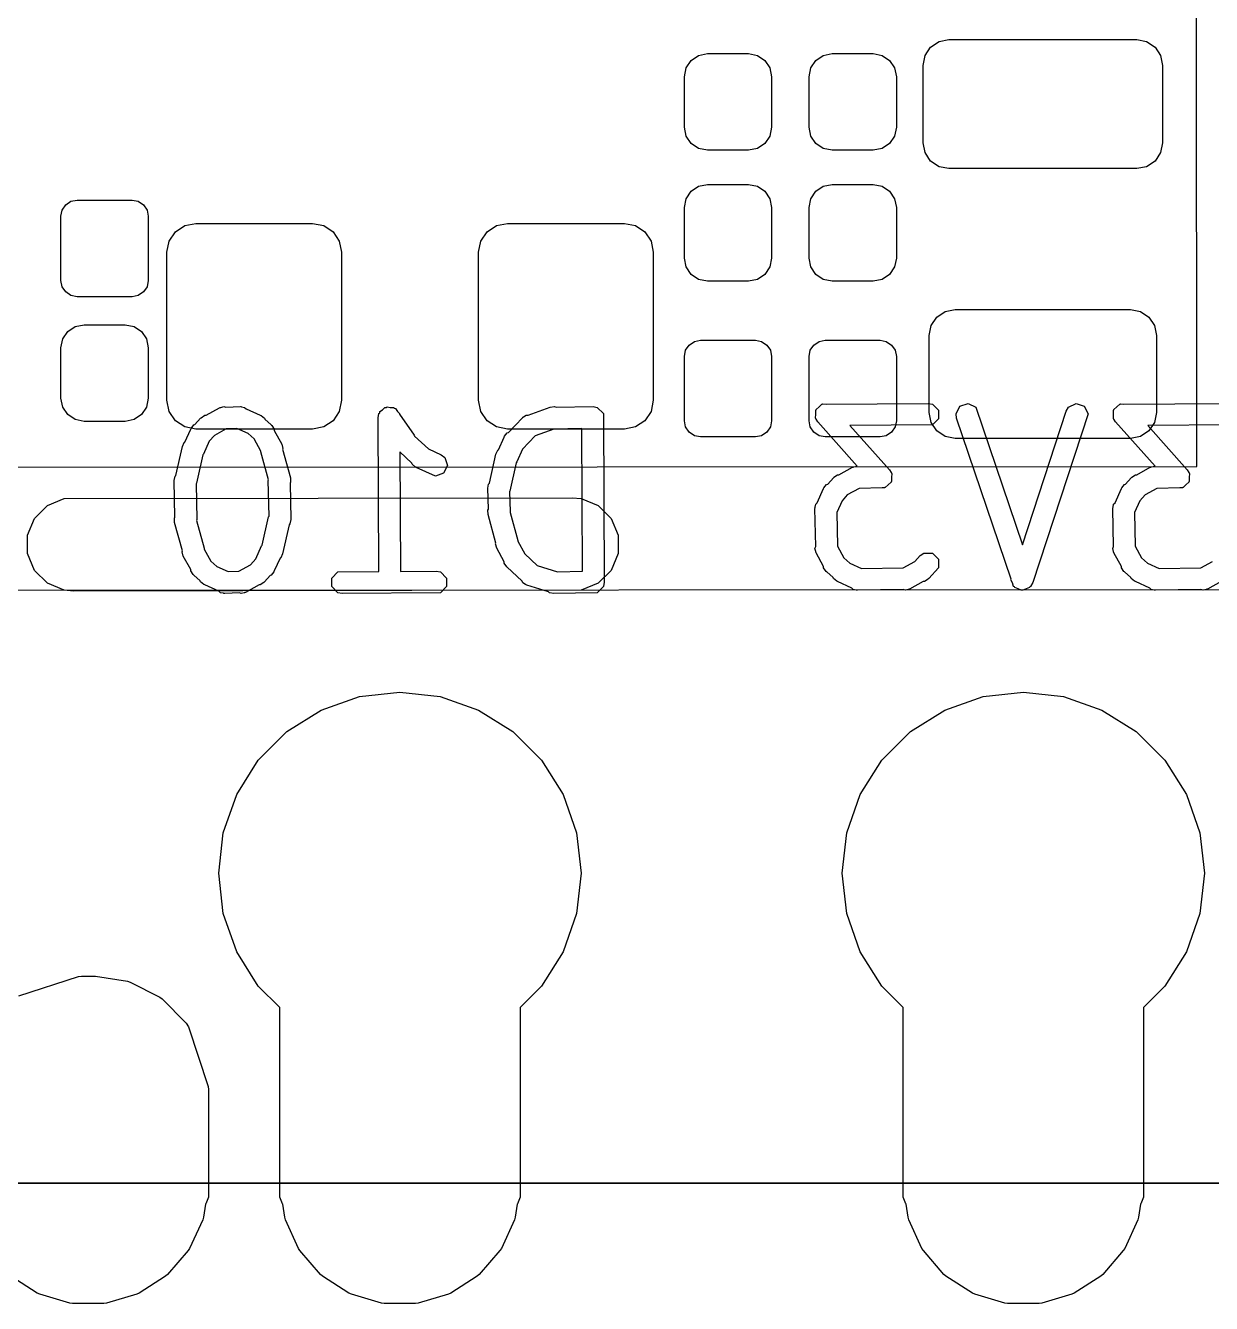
# Model space of a CAD drawing. Extents: x 138 to 258, y -115 to -93.
# Drawn here: x 146.97 to 151.8, y -114.38 to -109.18 of the extents above; entities that cross this region are included whole.
import ezdxf

# ---------------------------------------------------------------- set-up
doc = ezdxf.new("R2010")
doc.units = 0
doc.layers.add('BLACK', color=7, linetype='CONTINUOUS')

msp = doc.modelspace()

# ---------------------------------------------------------------- linework, layer by layer
at = {"layer": 'BLACK', "linetype": 'CONTINUOUS'}
for p, q in [((151.744362, -110.972714), (151.739697, -99.029858)), ((150.637238, -109.297589), (150.66013, -109.26333)), ((150.66013, -109.26333), (150.694389, -109.240438)), ((150.694389, -109.240438), (150.7348, -109.2324)), ((150.7348, -109.2324), (151.4998, -109.2324)), ((151.4998, -109.2324), (151.540211, -109.240438)), ((151.540211, -109.240438), (151.57447, -109.26333)), ((151.57447, -109.26333), (151.597362, -109.297589)), ((149.663954, -109.347865), (149.684326, -109.317376)), ((149.684326, -109.317376), (149.714815, -109.297004)), ((149.714815, -109.297004), (149.75078, -109.28985)), ((149.75078, -109.28985), (149.91842, -109.28985)), ((149.91842, -109.28985), (149.954385, -109.297004)), ((149.954385, -109.297004), (149.984874, -109.317376)), ((149.984874, -109.317376), (150.005246, -109.347865)), ((150.171954, -109.347865), (150.192326, -109.317376)), ((150.192326, -109.317376), (150.222815, -109.297004)), ((150.222815, -109.297004), (150.25878, -109.28985)), ((150.25878, -109.28985), (150.42642, -109.28985)), ((150.42642, -109.28985), (150.462385, -109.297004)), ((150.462385, -109.297004), (150.492874, -109.317376)), ((150.492874, -109.317376), (150.513246, -109.347865)), ((150.6292, -109.338), (150.637238, -109.297589)), ((151.597362, -109.297589), (151.6054, -109.338)), ((149.6568, -109.38383), (149.663954, -109.347865)), ((150.005246, -109.347865), (150.0124, -109.38383)), ((150.1648, -109.38383), (150.171954, -109.347865)), ((150.513246, -109.347865), (150.5204, -109.38383)), ((150.6292, -109.653), (150.6292, -109.338)), ((151.6054, -109.338), (151.6054, -109.653)), ((149.6568, -109.58957), (149.6568, -109.38383)), ((150.0124, -109.38383), (150.0124, -109.58957)), ((150.1648, -109.58957), (150.1648, -109.38383)), ((150.5204, -109.38383), (150.5204, -109.58957)), ((149.663954, -109.625535), (149.6568, -109.58957)), ((149.684326, -109.656024), (149.663954, -109.625535)), ((150.005246, -109.625535), (149.984874, -109.656024)), ((150.0124, -109.58957), (150.005246, -109.625535)), ((150.171954, -109.625535), (150.1648, -109.58957)), ((150.192326, -109.656024), (150.171954, -109.625535)), ((150.513246, -109.625535), (150.492874, -109.656024)), ((150.5204, -109.58957), (150.513246, -109.625535)), ((149.714815, -109.676396), (149.684326, -109.656024)), ((149.75078, -109.68355), (149.714815, -109.676396)), ((149.954385, -109.676396), (149.91842, -109.68355)), ((149.984874, -109.656024), (149.954385, -109.676396)), ((150.222815, -109.676396), (150.192326, -109.656024)), ((150.25878, -109.68355), (150.222815, -109.676396)), ((150.462385, -109.676396), (150.42642, -109.68355)), ((150.492874, -109.656024), (150.462385, -109.676396)), ((150.637238, -109.693411), (150.6292, -109.653)), ((151.6054, -109.653), (151.597362, -109.693411)), ((149.91842, -109.68355), (149.75078, -109.68355)), ((150.42642, -109.68355), (150.25878, -109.68355)), ((150.66013, -109.72767), (150.637238, -109.693411)), ((150.694389, -109.750562), (150.66013, -109.72767)), ((151.57447, -109.72767), (151.540211, -109.750562)), ((151.597362, -109.693411), (151.57447, -109.72767)), ((150.7348, -109.7586), (150.694389, -109.750562)), ((151.4998, -109.7586), (150.7348, -109.7586)), ((151.540211, -109.750562), (151.4998, -109.7586)), ((149.684326, -109.850776), (149.714815, -109.830404)), ((149.714815, -109.830404), (149.75078, -109.82325)), ((149.75078, -109.82325), (149.91842, -109.82325)), ((149.91842, -109.82325), (149.954385, -109.830404)), ((149.954385, -109.830404), (149.984874, -109.850776)), ((150.192326, -109.850776), (150.222815, -109.830404)), ((150.222815, -109.830404), (150.25878, -109.82325)), ((150.25878, -109.82325), (150.42642, -109.82325)), ((150.42642, -109.82325), (150.462385, -109.830404)), ((150.462385, -109.830404), (150.492874, -109.850776)), ((147.157568, -109.891777), (147.18284, -109.88675)), ((147.18284, -109.88675), (147.40636, -109.88675)), ((147.40636, -109.88675), (147.431632, -109.891777)), ((149.6568, -109.91723), (149.663954, -109.881265)), ((149.663954, -109.881265), (149.684326, -109.850776)), ((149.984874, -109.850776), (150.005246, -109.881265)), ((150.005246, -109.881265), (150.0124, -109.91723)), ((150.1648, -109.91723), (150.171954, -109.881265)), ((150.171954, -109.881265), (150.192326, -109.850776)), ((150.492874, -109.850776), (150.513246, -109.881265)), ((150.513246, -109.881265), (150.5204, -109.91723)), ((147.1168, -109.95279), (147.121827, -109.927518)), ((147.121827, -109.927518), (147.136143, -109.906093)), ((147.136143, -109.906093), (147.157568, -109.891777)), ((147.431632, -109.891777), (147.453057, -109.906093)), ((147.453057, -109.906093), (147.467373, -109.927518)), ((147.467373, -109.927518), (147.4724, -109.95279)), ((149.6568, -110.12297), (149.6568, -109.91723)), ((150.0124, -109.91723), (150.0124, -110.12297)), ((150.1648, -110.12297), (150.1648, -109.91723)), ((150.5204, -109.91723), (150.5204, -110.12297)), ((147.1168, -110.21441), (147.1168, -109.95279)), ((147.4724, -109.95279), (147.4724, -110.21441)), ((147.583008, -110.016408), (147.621119, -109.990942)), ((147.621119, -109.990942), (147.666076, -109.982001)), ((147.666076, -109.982001), (148.142325, -109.982)), ((148.142325, -109.982), (148.187281, -109.990942)), ((148.187281, -109.990942), (148.225392, -110.016408)), ((148.853008, -110.016408), (148.891119, -109.990942)), ((148.891119, -109.990942), (148.936076, -109.982001)), ((148.936076, -109.982001), (149.412325, -109.982)), ((149.412325, -109.982), (149.457281, -109.990942)), ((149.457281, -109.990942), (149.495392, -110.016408)), ((147.557542, -110.054519), (147.583008, -110.016408)), ((148.225392, -110.016408), (148.250858, -110.054519)), ((148.827542, -110.054519), (148.853008, -110.016408)), ((149.495392, -110.016408), (149.520858, -110.054519)), ((147.5486, -110.099475), (147.557542, -110.054519)), ((147.548601, -110.702724), (147.5486, -110.099475)), ((148.250858, -110.054519), (148.259799, -110.099476)), ((148.259799, -110.099476), (148.2598, -110.702725)), ((148.8186, -110.099475), (148.827542, -110.054519)), ((148.818601, -110.702724), (148.8186, -110.099475)), ((149.520858, -110.054519), (149.529799, -110.099476)), ((149.529799, -110.099476), (149.5298, -110.702725)), ((149.663954, -110.158935), (149.6568, -110.12297)), ((150.0124, -110.12297), (150.005246, -110.158935)), ((150.171954, -110.158935), (150.1648, -110.12297)), ((150.5204, -110.12297), (150.513246, -110.158935)), ((149.684326, -110.189424), (149.663954, -110.158935)), ((149.714815, -110.209796), (149.684326, -110.189424)), ((149.984874, -110.189424), (149.954385, -110.209796)), ((150.005246, -110.158935), (149.984874, -110.189424)), ((150.192326, -110.189424), (150.171954, -110.158935)), ((150.222815, -110.209796), (150.192326, -110.189424)), ((150.492874, -110.189424), (150.462385, -110.209796)), ((150.513246, -110.158935), (150.492874, -110.189424)), ((147.121827, -110.239682), (147.1168, -110.21441)), ((147.136143, -110.261107), (147.121827, -110.239682)), ((147.467373, -110.239682), (147.453057, -110.261107)), ((147.4724, -110.21441), (147.467373, -110.239682)), ((149.75078, -110.21695), (149.714815, -110.209796)), ((149.91842, -110.21695), (149.75078, -110.21695)), ((149.954385, -110.209796), (149.91842, -110.21695)), ((150.25878, -110.21695), (150.222815, -110.209796)), ((150.42642, -110.21695), (150.25878, -110.21695)), ((150.462385, -110.209796), (150.42642, -110.21695)), ((147.157568, -110.275423), (147.136143, -110.261107)), ((147.18284, -110.28045), (147.157568, -110.275423)), ((147.40636, -110.28045), (147.18284, -110.28045)), ((147.431632, -110.275423), (147.40636, -110.28045)), ((147.453057, -110.261107), (147.431632, -110.275423)), ((150.68513, -110.36333), (150.719389, -110.340438)), ((150.719389, -110.340438), (150.7598, -110.3324)), ((150.7598, -110.3324), (151.4748, -110.3324)), ((151.4748, -110.3324), (151.515211, -110.340438)), ((151.515211, -110.340438), (151.54947, -110.36333)), ((147.144326, -110.422276), (147.174815, -110.401904)), ((147.174815, -110.401904), (147.21078, -110.39475)), ((147.21078, -110.39475), (147.37842, -110.39475)), ((147.37842, -110.39475), (147.414385, -110.401904)), ((147.414385, -110.401904), (147.444874, -110.422276)), ((150.6542, -110.438), (150.662238, -110.397589)), ((150.662238, -110.397589), (150.68513, -110.36333)), ((151.54947, -110.36333), (151.572362, -110.397589)), ((151.572362, -110.397589), (151.5804, -110.438)), ((147.1168, -110.48873), (147.123954, -110.452765)), ((147.123954, -110.452765), (147.144326, -110.422276)), ((147.444874, -110.422276), (147.465246, -110.452765)), ((147.465246, -110.452765), (147.4724, -110.48873)), ((149.676143, -110.477593), (149.697568, -110.463277)), ((149.697568, -110.463277), (149.72284, -110.45825)), ((149.72284, -110.45825), (149.94636, -110.45825)), ((149.94636, -110.45825), (149.971632, -110.463277)), ((149.971632, -110.463277), (149.993057, -110.477593)), ((150.184143, -110.477593), (150.205568, -110.463277)), ((150.205568, -110.463277), (150.23084, -110.45825)), ((150.23084, -110.45825), (150.45436, -110.45825)), ((150.45436, -110.45825), (150.479632, -110.463277)), ((150.479632, -110.463277), (150.501057, -110.477593)), ((150.6542, -110.753), (150.6542, -110.438)), ((151.5804, -110.438), (151.5804, -110.753)), ((147.1168, -110.69447), (147.1168, -110.48873)), ((147.4724, -110.48873), (147.4724, -110.69447)), ((149.6568, -110.52429), (149.661827, -110.499018)), ((149.661827, -110.499018), (149.676143, -110.477593)), ((149.993057, -110.477593), (150.007373, -110.499018)), ((150.007373, -110.499018), (150.0124, -110.52429)), ((150.1648, -110.52429), (150.169827, -110.499018)), ((150.169827, -110.499018), (150.184143, -110.477593)), ((150.501057, -110.477593), (150.515373, -110.499018)), ((150.515373, -110.499018), (150.5204, -110.52429)), ((149.6568, -110.78591), (149.6568, -110.52429)), ((150.0124, -110.52429), (150.0124, -110.78591)), ((150.1648, -110.78591), (150.1648, -110.52429)), ((150.5204, -110.52429), (150.5204, -110.78591)), ((147.123954, -110.730435), (147.1168, -110.69447)), ((147.4724, -110.69447), (147.465246, -110.730435)), ((147.557542, -110.747681), (147.548601, -110.702724)), ((148.2598, -110.702725), (148.250858, -110.747681)), ((148.827542, -110.747681), (148.818601, -110.702724)), ((149.5298, -110.702725), (149.520858, -110.747681)), ((150.205674, -110.729968), (150.217049, -110.718594)), ((150.217049, -110.718594), (150.218689, -110.71858)), ((150.218689, -110.71858), (150.219897, -110.717524)), ((150.219897, -110.717524), (150.23391, -110.718458)), ((150.23391, -110.718458), (150.649653, -110.715114)), ((150.649653, -110.715114), (150.667149, -110.718594)), ((150.667149, -110.718594), (150.691893, -110.743338)), ((150.779355, -110.726294), (150.812552, -110.715229)), ((150.812552, -110.715229), (150.843851, -110.730878)), ((151.221811, -110.730879), (151.25311, -110.715229)), ((151.25311, -110.715229), (151.286307, -110.726295)), ((151.419069, -110.729968), (151.430444, -110.718594)), ((151.430444, -110.718594), (151.432084, -110.71858)), ((151.432084, -110.71858), (151.433292, -110.717524)), ((151.433292, -110.717524), (151.447305, -110.718458)), ((151.447305, -110.718458), (151.863048, -110.715114)), ((147.144326, -110.760924), (147.123954, -110.730435)), ((147.174815, -110.781296), (147.144326, -110.760924)), ((147.444874, -110.760924), (147.414385, -110.781296)), ((147.465246, -110.730435), (147.444874, -110.760924)), ((147.583008, -110.785792), (147.557542, -110.747681)), ((147.662283, -110.801936), (147.685353, -110.776152)), ((147.685353, -110.776152), (147.685406, -110.775996)), ((147.685406, -110.775996), (147.685578, -110.775901)), ((147.685578, -110.775901), (147.687616, -110.773624)), ((147.687616, -110.773624), (147.702448, -110.763713)), ((147.702448, -110.763713), (147.707743, -110.763712)), ((147.707743, -110.763712), (147.763362, -110.733128)), ((147.763362, -110.733128), (147.765569, -110.732523)), ((147.765569, -110.732523), (147.766312, -110.731781)), ((147.766312, -110.731781), (147.768644, -110.731681)), ((147.768644, -110.731681), (147.780567, -110.728416)), ((147.780567, -110.728416), (147.787892, -110.730857)), ((147.787892, -110.730857), (147.847671, -110.728301)), ((147.847671, -110.728301), (147.849916, -110.728747)), ((147.849916, -110.728747), (147.850912, -110.728416)), ((147.850912, -110.728416), (147.853004, -110.729361)), ((147.853004, -110.729361), (147.865167, -110.731781)), ((147.865167, -110.731781), (147.870784, -110.737398)), ((147.870784, -110.737398), (147.929003, -110.763712)), ((147.929003, -110.763712), (147.929031, -110.763713)), ((147.929031, -110.763713), (147.929059, -110.763738)), ((147.929059, -110.763738), (147.931981, -110.765059)), ((147.931981, -110.765059), (147.946073, -110.775996)), ((147.946073, -110.775996), (147.947481, -110.780222)), ((148.250858, -110.747681), (148.225392, -110.785792)), ((148.408648, -110.774021), (148.412128, -110.756525)), ((148.411818, -111.400894), (148.408648, -110.774021)), ((148.412128, -110.756525), (148.415456, -110.753196)), ((148.415456, -110.753196), (148.41638, -110.74858)), ((148.41638, -110.74858), (148.427459, -110.741194)), ((148.427459, -110.741194), (148.436872, -110.731781)), ((148.436872, -110.731781), (148.441578, -110.731781)), ((148.441578, -110.731781), (148.445495, -110.72917)), ((148.445495, -110.72917), (148.45855, -110.731781)), ((148.45855, -110.731781), (148.471864, -110.731781)), ((148.471864, -110.731781), (148.475192, -110.735109)), ((148.475192, -110.735109), (148.479809, -110.736033)), ((148.479809, -110.736033), (148.488644, -110.748561)), ((148.488644, -110.748561), (148.496608, -110.756525)), ((148.496608, -110.756525), (148.496624, -110.759877)), ((148.496624, -110.759877), (148.556272, -110.844454)), ((148.853008, -110.785792), (148.827542, -110.747681)), ((148.940685, -110.833485), (148.996805, -110.773623)), ((148.996805, -110.773623), (148.998708, -110.772351)), ((148.998708, -110.772351), (148.999178, -110.771412)), ((148.999178, -110.771412), (149.001249, -110.770653)), ((149.001249, -110.770653), (149.011637, -110.763712)), ((149.011637, -110.763712), (149.0202, -110.763712)), ((149.0202, -110.763712), (149.110471, -110.730647)), ((149.110471, -110.730647), (149.128169, -110.728416)), ((149.128169, -110.728416), (149.13386, -110.731261)), ((149.13386, -110.731261), (149.284585, -110.728301)), ((149.284585, -110.728301), (149.302081, -110.731781)), ((149.302081, -110.731781), (149.326825, -110.756525)), ((149.326825, -110.756525), (149.330305, -111.444581)), ((149.520858, -110.747681), (149.495392, -110.785792)), ((150.191235, -110.775482), (150.192305, -110.759433)), ((150.192305, -110.77734), (150.191235, -110.775482)), ((150.192305, -110.743338), (150.193454, -110.742188)), ((150.192305, -110.759433), (150.192305, -110.743338)), ((150.193454, -110.742188), (150.193563, -110.740566)), ((150.193563, -110.740566), (150.205674, -110.729968)), ((150.662238, -110.793411), (150.6542, -110.753)), ((150.691893, -110.743338), (150.691893, -110.77833)), ((150.763706, -110.757593), (150.779355, -110.726294)), ((150.765937, -110.775292), (150.763706, -110.757593)), ((150.988218, -111.431608), (150.765937, -110.775292)), ((150.843851, -110.730878), (151.033952, -111.292178)), ((151.033952, -111.292178), (151.212977, -110.746376)), ((151.301956, -110.757594), (151.076205, -111.445852)), ((151.212977, -110.746376), (151.221811, -110.730879)), ((151.286307, -110.726295), (151.301956, -110.757594)), ((151.40463, -110.775482), (151.4057, -110.759433)), ((151.4057, -110.77734), (151.40463, -110.775482)), ((151.4057, -110.743338), (151.406849, -110.742188)), ((151.4057, -110.759433), (151.4057, -110.743338)), ((151.406849, -110.742188), (151.406958, -110.740566)), ((151.406958, -110.740566), (151.419069, -110.729968)), ((151.5804, -110.753), (151.572362, -110.793411)), ((147.21078, -110.78845), (147.174815, -110.781296)), ((147.37842, -110.78845), (147.21078, -110.78845)), ((147.414385, -110.781296), (147.37842, -110.78845)), ((147.621119, -110.811258), (147.583008, -110.785792)), ((147.666075, -110.8202), (147.621119, -110.811258)), ((147.622046, -110.872909), (147.645774, -110.820416)), ((147.645774, -110.820388), (147.6458, -110.820358)), ((147.645774, -110.820416), (147.645774, -110.820388)), ((147.6458, -110.820358), (147.647121, -110.817437)), ((147.647121, -110.817437), (147.658058, -110.803345)), ((147.658058, -110.803345), (147.662283, -110.801936)), ((148.142324, -110.820199), (147.666075, -110.8202)), ((147.790175, -110.819468), (147.742083, -110.845914)), ((147.833227, -110.817627), (147.790175, -110.819468)), ((147.879496, -110.83854), (147.833227, -110.817627)), ((147.947481, -110.780222), (147.973264, -110.803292)), ((147.973264, -110.803292), (147.973421, -110.803345)), ((147.973421, -110.803345), (147.973515, -110.803517)), ((147.973515, -110.803517), (147.975794, -110.805556)), ((147.975794, -110.805556), (147.985705, -110.820388)), ((147.985705, -110.820388), (147.985704, -110.825683)), ((147.985704, -110.825683), (148.016289, -110.881301)), ((148.187281, -110.811258), (148.142324, -110.820199)), ((148.225392, -110.785792), (148.187281, -110.811258)), ((148.891119, -110.811258), (148.853008, -110.785792)), ((148.936075, -110.8202), (148.891119, -110.811258)), ((149.412324, -110.820199), (148.936075, -110.8202)), ((149.12456, -110.819667), (149.048957, -110.84736)), ((149.124928, -110.819741), (149.12456, -110.819667)), ((149.239084, -110.817498), (149.124928, -110.819741)), ((149.242029, -111.399696), (149.239084, -110.817498)), ((149.457281, -110.811258), (149.412324, -110.820199)), ((149.495392, -110.785792), (149.457281, -110.811258)), ((149.661827, -110.811182), (149.6568, -110.78591)), ((149.676143, -110.832607), (149.661827, -110.811182)), ((150.007373, -110.811182), (149.993057, -110.832607)), ((150.0124, -110.78591), (150.007373, -110.811182)), ((150.169827, -110.811182), (150.1648, -110.78591)), ((150.184143, -110.832607), (150.169827, -110.811182)), ((150.192305, -110.77833), (150.192305, -110.77734)), ((150.193648, -110.779673), (150.192305, -110.77833)), ((150.200137, -110.790941), (150.193648, -110.779673)), ((150.361165, -110.971392), (150.200137, -110.790941)), ((150.667149, -110.803074), (150.331486, -110.805774)), ((150.331486, -110.805774), (150.492473, -110.986178)), ((150.515373, -110.811182), (150.501057, -110.832607)), ((150.5204, -110.78591), (150.515373, -110.811182)), ((150.68513, -110.82767), (150.662238, -110.793411)), ((150.691893, -110.77833), (150.667149, -110.803074)), ((150.719389, -110.850562), (150.68513, -110.82767)), ((151.4057, -110.77833), (151.4057, -110.77734)), ((151.407043, -110.779673), (151.4057, -110.77833)), ((151.413532, -110.790941), (151.407043, -110.779673)), ((151.57456, -110.971392), (151.413532, -110.790941)), ((151.54947, -110.82767), (151.515211, -110.850562)), ((151.880544, -110.803074), (151.544881, -110.805774)), ((151.544881, -110.805774), (151.705868, -110.986178)), ((151.572362, -110.793411), (151.54947, -110.82767)), ((147.611727, -110.890658), (147.619347, -110.874529)), ((147.619347, -110.874529), (147.622046, -110.872909)), ((147.720603, -110.869921), (147.696975, -110.922194)), ((147.742083, -110.845914), (147.720603, -110.869921)), ((147.903501, -110.86002), (147.879496, -110.83854)), ((147.930895, -110.909835), (147.903501, -110.86002)), ((148.556272, -110.844454), (148.557876, -110.848338)), ((148.557876, -110.848338), (148.614158, -110.901101)), ((148.899304, -110.90484), (148.923031, -110.852348)), ((148.923031, -110.852318), (148.923057, -110.852289)), ((148.923031, -110.852348), (148.923031, -110.852318)), ((148.923057, -110.852289), (148.924378, -110.849368)), ((148.924378, -110.849368), (148.935315, -110.835276)), ((148.935315, -110.835276), (148.940685, -110.833485)), ((149.048957, -110.84736), (148.997847, -110.90188)), ((149.697568, -110.846923), (149.676143, -110.832607)), ((149.72284, -110.85195), (149.697568, -110.846923)), ((149.94636, -110.85195), (149.72284, -110.85195)), ((149.971632, -110.846923), (149.94636, -110.85195)), ((149.993057, -110.832607), (149.971632, -110.846923)), ((150.205568, -110.846923), (150.184143, -110.832607)), ((150.23084, -110.85195), (150.205568, -110.846923)), ((150.45436, -110.85195), (150.23084, -110.85195)), ((150.479632, -110.846923), (150.45436, -110.85195)), ((150.501057, -110.832607), (150.479632, -110.846923)), ((150.7598, -110.8586), (150.719389, -110.850562)), ((151.4748, -110.8586), (150.7598, -110.8586)), ((151.515211, -110.850562), (151.4748, -110.8586)), ((147.585108, -111.008778), (147.611727, -110.890658)), ((147.694445, -110.925453), (147.668506, -111.040561)), ((147.696975, -110.922194), (147.694445, -110.925453)), ((147.931041, -110.912836), (147.930895, -110.909835)), ((147.962238, -111.026303), (147.931041, -110.912836)), ((148.016289, -110.881301), (148.021001, -110.898506)), ((148.021001, -110.898506), (148.019752, -110.90225)), ((148.019752, -110.90225), (148.051683, -111.018383)), ((148.545764, -110.958263), (148.497399, -110.912922)), ((148.497399, -110.912922), (148.499863, -111.400129)), ((148.614158, -110.901101), (148.666404, -110.924717)), ((148.666404, -110.924717), (148.680496, -110.935654)), ((148.862365, -111.04071), (148.888985, -110.922589)), ((148.888985, -110.922589), (148.896605, -110.90646)), ((148.896605, -110.90646), (148.899304, -110.90484)), ((148.997847, -110.90188), (148.974233, -110.954124)), ((141.706502, -110.977341), (151.744362, -110.972714)), ((148.547555, -110.963634), (148.545764, -110.958263)), ((148.561647, -110.974571), (148.547555, -110.963634)), ((148.564569, -110.975891), (148.561647, -110.974571)), ((148.564597, -110.975918), (148.564569, -110.975891)), ((148.564627, -110.975918), (148.564597, -110.975918)), ((148.642715, -111.011215), (148.564627, -110.975918)), ((148.691562, -110.968852), (148.675913, -111.000149)), ((148.680496, -110.935654), (148.691562, -110.968852)), ((148.971703, -110.957383), (148.945763, -111.072493)), ((148.974233, -110.954124), (148.971703, -110.957383)), ((150.286205, -111.005977), (150.341823, -110.975392)), ((150.341823, -110.975392), (150.344031, -110.974787)), ((150.344031, -110.974787), (150.344774, -110.974045)), ((150.344774, -110.974045), (150.346989, -110.973976)), ((150.346989, -110.973976), (150.359028, -110.97068)), ((150.359028, -110.97068), (150.361165, -110.971392)), ((151.4996, -111.005977), (151.555218, -110.975392)), ((151.555218, -110.975392), (151.557426, -110.974787)), ((151.557426, -110.974787), (151.558169, -110.974045)), ((151.558169, -110.974045), (151.560384, -110.973976)), ((151.560384, -110.973976), (151.572423, -110.97068)), ((151.572423, -110.97068), (151.57456, -110.971392)), ((147.578431, -111.029472), (147.581911, -111.011976)), ((147.581355, -111.178356), (147.578431, -111.029472)), ((147.581911, -111.011976), (147.585108, -111.008778)), ((147.961608, -111.029472), (147.962238, -111.026303)), ((147.964464, -111.174884), (147.961608, -111.029472)), ((148.05255, -111.036201), (148.050123, -111.040245)), ((148.051683, -111.018383), (148.05255, -111.036201)), ((148.675913, -111.000149), (148.642715, -111.011215)), ((150.240746, -111.0442), (150.263815, -111.018418)), ((150.263815, -111.018418), (150.263868, -111.018261)), ((150.263868, -111.018261), (150.264042, -111.018165)), ((150.264042, -111.018165), (150.26608, -111.015888)), ((150.26608, -111.015888), (150.280912, -111.005977)), ((150.280912, -111.005977), (150.286205, -111.005977)), ((150.499047, -111.036552), (150.48694, -111.047145)), ((150.492473, -110.986178), (150.498962, -110.997446)), ((150.498962, -110.997446), (150.500305, -110.998789)), ((150.499155, -111.03493), (150.499047, -111.036552)), ((150.500305, -111.033781), (150.499155, -111.03493)), ((150.500305, -110.998789), (150.500305, -110.999777)), ((150.500305, -110.999777), (150.501375, -111.001636)), ((150.501375, -111.001636), (150.500305, -111.017684)), ((150.500305, -111.017684), (150.500305, -111.033781)), ((151.454141, -111.0442), (151.47721, -111.018418)), ((151.47721, -111.018418), (151.477263, -111.018261)), ((151.477263, -111.018261), (151.477437, -111.018165)), ((151.477437, -111.018165), (151.479475, -111.015888)), ((151.479475, -111.015888), (151.494307, -111.005977)), ((151.494307, -111.005977), (151.4996, -111.005977)), ((151.712442, -111.036552), (151.700335, -111.047145)), ((151.705868, -110.986178), (151.712357, -110.997446)), ((151.712357, -110.997446), (151.7137, -110.998789)), ((151.71255, -111.03493), (151.712442, -111.036552)), ((151.7137, -111.033781), (151.71255, -111.03493)), ((151.7137, -110.998789), (151.7137, -110.999777)), ((151.7137, -110.999777), (151.71477, -111.001636)), ((151.71477, -111.001636), (151.7137, -111.017684)), ((151.7137, -111.017684), (151.7137, -111.033781)), ((147.668506, -111.040561), (147.667014, -111.043717)), ((147.667014, -111.043717), (147.669871, -111.18913)), ((148.050123, -111.040245), (148.053048, -111.18913)), ((148.855688, -111.061404), (148.859168, -111.043908)), ((148.858314, -111.14692), (148.855688, -111.061404)), ((148.859168, -111.043908), (148.862365, -111.04071)), ((148.945763, -111.072493), (148.944601, -111.074951)), ((148.944601, -111.074951), (148.947128, -111.157198)), ((150.197922, -111.120897), (150.224236, -111.062678)), ((150.224236, -111.062678), (150.224237, -111.062651)), ((150.224237, -111.062651), (150.224262, -111.062622)), ((150.224262, -111.062622), (150.225583, -111.059701)), ((150.225583, -111.059701), (150.23652, -111.045609)), ((150.23652, -111.045609), (150.240746, -111.0442)), ((150.320543, -111.088181), (150.299064, -111.112185)), ((150.36849, -111.061813), (150.320543, -111.088181)), ((150.462624, -111.058922), (150.36849, -111.061813)), ((150.472713, -111.059595), (150.462624, -111.058922)), ((150.473876, -111.058576), (150.472713, -111.059595)), ((150.475561, -111.058525), (150.473876, -111.058576)), ((150.48694, -111.047145), (150.475561, -111.058525)), ((151.411317, -111.120897), (151.437631, -111.062678)), ((151.437631, -111.062678), (151.437632, -111.062651)), ((151.437632, -111.062651), (151.437657, -111.062622)), ((151.437657, -111.062622), (151.438978, -111.059701)), ((151.438978, -111.059701), (151.449915, -111.045609)), ((151.449915, -111.045609), (151.454141, -111.0442)), ((151.533938, -111.088181), (151.512459, -111.112185)), ((151.581885, -111.061813), (151.533938, -111.088181)), ((151.676019, -111.058922), (151.581885, -111.061813)), ((151.686108, -111.059595), (151.676019, -111.058922)), ((151.687271, -111.058576), (151.686108, -111.059595)), ((151.688956, -111.058525), (151.687271, -111.058576)), ((151.700335, -111.047145), (151.688956, -111.058525)), ((147.009205, -111.184264), (147.061764, -111.131705)), ((147.061764, -111.131705), (147.130435, -111.10326)), ((147.130435, -111.10326), (149.1996, -111.0996)), ((149.1996, -111.0996), (149.236765, -111.10326)), ((149.236765, -111.10326), (149.305436, -111.131705)), ((149.305436, -111.131705), (149.357995, -111.184264)), ((150.18894, -111.14077), (150.189885, -111.138677)), ((150.189271, -111.141765), (150.18894, -111.14077)), ((150.189885, -111.138677), (150.192305, -111.126515)), ((150.192305, -111.126515), (150.197922, -111.120897)), ((150.299064, -111.112185), (150.277443, -111.16002)), ((151.402335, -111.14077), (151.40328, -111.138677)), ((151.402666, -111.141765), (151.402335, -111.14077)), ((151.40328, -111.138677), (151.4057, -111.126515)), ((151.4057, -111.126515), (151.411317, -111.120897)), ((151.512459, -111.112185), (151.490838, -111.16002)), ((146.98076, -111.252935), (147.009205, -111.184264)), ((147.578929, -111.182401), (147.581355, -111.178356)), ((147.579796, -111.200219), (147.578929, -111.182401)), ((147.669871, -111.18913), (147.66924, -111.192299)), ((147.66924, -111.192299), (147.700437, -111.305766)), ((147.937032, -111.293148), (147.962973, -111.178041)), ((147.962973, -111.178041), (147.964464, -111.174884)), ((148.053048, -111.18913), (148.049568, -111.206626)), ((148.856186, -111.150469), (148.858314, -111.14692)), ((148.857053, -111.168287), (148.856186, -111.150469)), ((148.888983, -111.28442), (148.857053, -111.168287)), ((148.947128, -111.157198), (148.946497, -111.160366)), ((148.946497, -111.160366), (148.977695, -111.273835)), ((149.357995, -111.184264), (149.38644, -111.252935)), ((150.188825, -111.144011), (150.189271, -111.141765)), ((150.191853, -111.298169), (150.188825, -111.144011)), ((150.277443, -111.16002), (150.280145, -111.297578)), ((151.40222, -111.144011), (151.402666, -111.141765)), ((151.405248, -111.298169), (151.40222, -111.144011)), ((151.490838, -111.16002), (151.49354, -111.297578)), ((147.611725, -111.316351), (147.579796, -111.200219)), ((148.04637, -111.209823), (148.019751, -111.327944)), ((148.049568, -111.206626), (148.04637, -111.209823)), ((146.98076, -111.327265), (146.98076, -111.252935)), ((147.910875, -111.34868), (147.934503, -111.296408)), ((147.934503, -111.296408), (147.937032, -111.293148)), ((148.887735, -111.288165), (148.888983, -111.28442)), ((148.892447, -111.30537), (148.887735, -111.288165)), ((148.977695, -111.273835), (148.97784, -111.276835)), ((148.97784, -111.276835), (149.006164, -111.328341)), ((149.38644, -111.252935), (149.38644, -111.327265)), ((147.009205, -111.395936), (146.98076, -111.327265)), ((147.610477, -111.320097), (147.611725, -111.316351)), ((147.615189, -111.337302), (147.610477, -111.320097)), ((147.645774, -111.392919), (147.615189, -111.337302)), ((147.700437, -111.305766), (147.700582, -111.308765)), ((147.700582, -111.308765), (147.727978, -111.358582)), ((147.889395, -111.372687), (147.910875, -111.34868)), ((148.00943, -111.345694), (147.985704, -111.398183)), ((148.012131, -111.344074), (148.00943, -111.345694)), ((148.019751, -111.327944), (148.012131, -111.344074)), ((148.923031, -111.360987), (148.892447, -111.30537)), ((149.006164, -111.328341), (149.006215, -111.328528)), ((149.006215, -111.328528), (149.057426, -111.376536)), ((149.38644, -111.327265), (149.357995, -111.395936)), ((150.18894, -111.306909), (150.191853, -111.298169)), ((150.192263, -111.319043), (150.18894, -111.306909)), ((150.192305, -111.321164), (150.192263, -111.319043)), ((150.193047, -111.321906), (150.192305, -111.321164)), ((150.193652, -111.324114), (150.193047, -111.321906)), ((150.224236, -111.379731), (150.193652, -111.324114)), ((150.280145, -111.297578), (150.306438, -111.345392)), ((150.306438, -111.345392), (150.330447, -111.366875)), ((150.595583, -111.3595), (150.617324, -111.335203)), ((150.617324, -111.335203), (150.632156, -111.325292)), ((150.632156, -111.325292), (150.667149, -111.325291)), ((150.667149, -111.325291), (150.691892, -111.350034)), ((151.402335, -111.306909), (151.405248, -111.298169)), ((151.405658, -111.319043), (151.402335, -111.306909)), ((151.4057, -111.321164), (151.405658, -111.319043)), ((151.406442, -111.321906), (151.4057, -111.321164)), ((151.407047, -111.324114), (151.406442, -111.321906)), ((151.437631, -111.379731), (151.407047, -111.324114)), ((151.49354, -111.297578), (151.519833, -111.345392)), ((151.519833, -111.345392), (151.543842, -111.366875)), ((147.061764, -111.448495), (147.009205, -111.395936)), ((147.645774, -111.398214), (147.645774, -111.392919)), ((147.655685, -111.413046), (147.645774, -111.398214)), ((147.727978, -111.358582), (147.751982, -111.38006)), ((147.751982, -111.38006), (147.798252, -111.400974)), ((147.798252, -111.400974), (147.841303, -111.399133)), ((147.841303, -111.399133), (147.889395, -111.372687)), ((147.984358, -111.401164), (147.973421, -111.415257)), ((147.985677, -111.398244), (147.984358, -111.401164)), ((147.985705, -111.398214), (147.985677, -111.398244)), ((147.985704, -111.398183), (147.985705, -111.398214)), ((148.245284, -111.402341), (148.411818, -111.400894)), ((148.499863, -111.400129), (148.645957, -111.398861)), ((148.645957, -111.398861), (148.663453, -111.402341)), ((148.923031, -111.366284), (148.923031, -111.360987)), ((148.932942, -111.381116), (148.923031, -111.366284)), ((148.995432, -111.439698), (148.932942, -111.381116)), ((149.057426, -111.376536), (149.139386, -111.401207)), ((149.139386, -111.401207), (149.140244, -111.401696)), ((149.140244, -111.401696), (149.242029, -111.399696)), ((149.357995, -111.395936), (149.305436, -111.448495)), ((150.224236, -111.385028), (150.224236, -111.379731)), ((150.234147, -111.39986), (150.224236, -111.385028)), ((150.236426, -111.401899), (150.234147, -111.39986)), ((150.330447, -111.366875), (150.378495, -111.388592)), ((150.378495, -111.388592), (150.547803, -111.385774)), ((150.547803, -111.385774), (150.595583, -111.3595)), ((150.691893, -111.385027), (150.652313, -111.429262)), ((150.691892, -111.350034), (150.691893, -111.385027)), ((151.437631, -111.385028), (151.437631, -111.379731)), ((151.447542, -111.39986), (151.437631, -111.385028)), ((151.449821, -111.401899), (151.447542, -111.39986)), ((151.543842, -111.366875), (151.59189, -111.388592)), ((151.59189, -111.388592), (151.761198, -111.385774)), ((151.761198, -111.385774), (151.808978, -111.3595)), ((147.130435, -111.47694), (147.061764, -111.448495)), ((147.657963, -111.415084), (147.655685, -111.413046)), ((147.658058, -111.415257), (147.657963, -111.415084)), ((147.658214, -111.415309), (147.658058, -111.415257)), ((147.683997, -111.438379), (147.658214, -111.415309)), ((147.685406, -111.442606), (147.683997, -111.438379)), ((147.699499, -111.453543), (147.685406, -111.442606)), ((147.702418, -111.454862), (147.699499, -111.453543)), ((147.943863, -111.444978), (147.929031, -111.454889)), ((147.9459, -111.4427), (147.943863, -111.444978)), ((147.946073, -111.442606), (147.9459, -111.4427)), ((147.946125, -111.442449), (147.946073, -111.442606)), ((147.969195, -111.416665), (147.946125, -111.442449)), ((147.973421, -111.415257), (147.969195, -111.416665)), ((148.22054, -111.427085), (148.245284, -111.402341)), ((148.22054, -111.462077), (148.22054, -111.427085)), ((148.663453, -111.402341), (148.688197, -111.427085)), ((148.688197, -111.427085), (148.688197, -111.462077)), ((148.999178, -111.44719), (148.995432, -111.439698)), ((149.010008, -111.453363), (148.999178, -111.44719)), ((149.011637, -111.45489), (149.010008, -111.453363)), ((149.305436, -111.448495), (149.236765, -111.47694)), ((149.330305, -111.444581), (149.326825, -111.462077)), ((150.23652, -111.40207), (150.236426, -111.401899)), ((150.236674, -111.402121), (150.23652, -111.40207)), ((150.26246, -111.425193), (150.236674, -111.402121)), ((150.263869, -111.429419), (150.26246, -111.425193)), ((150.277961, -111.440356), (150.263869, -111.429419)), ((150.280882, -111.441676), (150.277961, -111.440356)), ((150.280912, -111.441703), (150.280882, -111.441676)), ((150.280941, -111.441703), (150.280912, -111.441703)), ((150.339156, -111.468016), (150.280941, -111.441703)), ((150.629923, -111.441702), (150.574305, -111.472287)), ((150.635219, -111.441702), (150.629923, -111.441702)), ((150.650051, -111.431791), (150.635219, -111.441702)), ((150.652088, -111.429513), (150.650051, -111.431791)), ((150.652261, -111.429419), (150.652088, -111.429513)), ((150.652313, -111.429262), (150.652261, -111.429419)), ((150.987226, -111.434635), (150.988218, -111.431608)), ((150.993479, -111.447142), (150.987226, -111.434635)), ((150.998291, -111.461349), (150.993479, -111.447142)), ((151.076205, -111.445852), (151.067371, -111.46135)), ((151.449915, -111.40207), (151.449821, -111.401899)), ((151.450069, -111.402121), (151.449915, -111.40207)), ((151.475855, -111.425193), (151.450069, -111.402121)), ((151.477264, -111.429419), (151.475855, -111.425193)), ((151.491356, -111.440356), (151.477264, -111.429419)), ((151.494277, -111.441676), (151.491356, -111.440356)), ((151.494307, -111.441703), (151.494277, -111.441676)), ((151.494336, -111.441703), (151.494307, -111.441703)), ((151.552551, -111.468016), (151.494336, -111.441703)), ((151.843318, -111.441702), (151.7877, -111.472287)), ((152.043153, -111.475719), (141.4526, -111.4806)), ((147.1676, -111.4806), (147.130435, -111.47694)), ((149.236765, -111.47694), (147.1676, -111.4806)), ((147.702448, -111.454889), (147.702418, -111.454862)), ((147.702476, -111.454889), (147.702448, -111.454889)), ((147.760694, -111.481203), (147.702476, -111.454889)), ((147.766312, -111.486821), (147.760694, -111.481203)), ((147.778474, -111.48924), (147.766312, -111.486821)), ((147.780567, -111.490186), (147.778474, -111.48924)), ((147.781562, -111.489854), (147.780567, -111.490186)), ((147.783808, -111.490301), (147.781562, -111.489854)), ((147.843586, -111.487744), (147.783808, -111.490301)), ((147.850912, -111.490186), (147.843586, -111.487744)), ((147.862834, -111.48692), (147.850912, -111.490186)), ((147.865167, -111.486821), (147.862834, -111.48692)), ((147.865909, -111.486078), (147.865167, -111.486821)), ((147.868117, -111.485474), (147.865909, -111.486078)), ((147.923735, -111.454889), (147.868117, -111.485474)), ((147.929031, -111.454889), (147.923735, -111.454889)), ((148.245284, -111.486821), (148.22054, -111.462077)), ((148.26278, -111.490301), (148.245284, -111.486821)), ((148.663453, -111.486821), (148.26278, -111.490301)), ((148.688197, -111.462077), (148.663453, -111.486821)), ((149.012687, -111.45489), (149.011637, -111.45489)), ((149.014676, -111.456024), (149.012687, -111.45489)), ((149.103316, -111.482705), (149.014676, -111.456024)), ((149.107432, -111.486821), (149.103316, -111.482705)), ((149.124928, -111.490301), (149.107432, -111.486821)), ((149.302081, -111.486821), (149.124928, -111.490301)), ((149.326825, -111.462077), (149.302081, -111.486821)), ((150.344774, -111.473634), (150.339156, -111.468016)), ((150.356936, -111.476053), (150.344774, -111.473634)), ((150.359029, -111.476999), (150.356936, -111.476053)), ((150.360024, -111.476667), (150.359029, -111.476999)), ((150.36227, -111.477114), (150.360024, -111.476667)), ((150.548163, -111.47402), (150.36227, -111.477114)), ((150.5571, -111.476999), (150.548163, -111.47402)), ((150.569259, -111.473668), (150.5571, -111.476999)), ((150.571355, -111.473634), (150.569259, -111.473668)), ((150.572097, -111.472891), (150.571355, -111.473634)), ((150.574305, -111.472287), (150.572097, -111.472891)), ((151.001346, -111.462876), (150.998291, -111.461349)), ((151.002875, -111.465934), (151.001346, -111.462876)), ((151.016629, -111.470518), (151.002875, -111.465934)), ((151.02959, -111.476999), (151.016629, -111.470518)), ((151.03283, -111.475918), (151.02959, -111.476999)), ((151.036072, -111.476999), (151.03283, -111.475918)), ((151.049038, -111.470515), (151.036072, -111.476999)), ((151.062787, -111.465933), (151.049038, -111.470515)), ((151.064314, -111.462878), (151.062787, -111.465933)), ((151.067371, -111.46135), (151.064314, -111.462878)), ((151.558169, -111.473634), (151.552551, -111.468016)), ((151.570331, -111.476053), (151.558169, -111.473634)), ((151.572424, -111.476999), (151.570331, -111.476053)), ((151.573419, -111.476667), (151.572424, -111.476999)), ((151.575665, -111.477114), (151.573419, -111.476667)), ((151.761558, -111.47402), (151.575665, -111.477114)), ((151.770495, -111.476999), (151.761558, -111.47402)), ((151.782654, -111.473668), (151.770495, -111.476999)), ((151.78475, -111.473634), (151.782654, -111.473668)), ((151.785492, -111.472891), (151.78475, -111.473634)), ((151.7877, -111.472287), (151.785492, -111.472891)), ((148.17763, -111.964995), (148.333637, -111.910406)), ((148.17763, -111.964995), (148.333637, -111.910406)), ((148.333637, -111.910406), (148.49788, -111.8919)), ((148.333637, -111.910406), (148.49788, -111.8919)), ((148.49788, -111.8919), (148.662123, -111.910406)), ((148.49788, -111.8919), (148.662123, -111.910406)), ((148.662123, -111.910406), (148.81813, -111.964995)), ((148.662123, -111.910406), (148.81813, -111.964995)), ((150.71763, -111.964995), (150.873637, -111.910406)), ((150.71763, -111.964995), (150.873637, -111.910406)), ((150.873637, -111.910406), (151.03788, -111.8919)), ((150.873637, -111.910406), (151.03788, -111.8919)), ((151.03788, -111.8919), (151.202123, -111.910406)), ((151.03788, -111.8919), (151.202123, -111.910406)), ((151.202123, -111.910406), (151.35813, -111.964995)), ((151.202123, -111.910406), (151.35813, -111.964995)), ((148.037682, -112.05293), (148.17763, -111.964995)), ((148.037682, -112.05293), (148.17763, -111.964995)), ((148.81813, -111.964995), (148.958078, -112.05293)), ((148.81813, -111.964995), (148.958078, -112.05293)), ((150.577682, -112.05293), (150.71763, -111.964995)), ((150.577682, -112.05293), (150.71763, -111.964995)), ((151.35813, -111.964995), (151.498078, -112.05293)), ((151.35813, -111.964995), (151.498078, -112.05293)), ((147.92081, -112.169802), (148.037682, -112.05293)), ((147.92081, -112.169802), (148.037682, -112.05293)), ((148.958078, -112.05293), (149.07495, -112.169802)), ((148.958078, -112.05293), (149.07495, -112.169802)), ((150.46081, -112.169802), (150.577682, -112.05293)), ((150.46081, -112.169802), (150.577682, -112.05293)), ((151.498078, -112.05293), (151.61495, -112.169802)), ((151.498078, -112.05293), (151.61495, -112.169802)), ((147.832875, -112.30975), (147.92081, -112.169802)), ((147.832875, -112.30975), (147.92081, -112.169802)), ((149.07495, -112.169802), (149.162885, -112.30975)), ((149.07495, -112.169802), (149.162885, -112.30975)), ((150.372875, -112.30975), (150.46081, -112.169802)), ((150.372875, -112.30975), (150.46081, -112.169802)), ((151.61495, -112.169802), (151.702885, -112.30975)), ((151.61495, -112.169802), (151.702885, -112.30975)), ((147.778286, -112.465757), (147.832875, -112.30975)), ((147.778286, -112.465757), (147.832875, -112.30975)), ((149.162885, -112.30975), (149.217474, -112.465757)), ((149.162885, -112.30975), (149.217474, -112.465757)), ((150.318286, -112.465757), (150.372875, -112.30975)), ((150.318286, -112.465757), (150.372875, -112.30975)), ((151.702885, -112.30975), (151.757474, -112.465757)), ((151.702885, -112.30975), (151.757474, -112.465757)), ((147.75978, -112.63), (147.778286, -112.465757)), ((147.75978, -112.63), (147.778286, -112.465757)), ((149.217474, -112.465757), (149.23598, -112.63)), ((149.217474, -112.465757), (149.23598, -112.63)), ((150.29978, -112.63), (150.318286, -112.465757)), ((150.29978, -112.63), (150.318286, -112.465757)), ((151.757474, -112.465757), (151.77598, -112.63)), ((151.757474, -112.465757), (151.77598, -112.63)), ((147.778286, -112.794243), (147.75978, -112.63)), ((147.778286, -112.794243), (147.75978, -112.63)), ((149.23598, -112.63), (149.217474, -112.794243)), ((149.23598, -112.63), (149.217474, -112.794243)), ((150.318286, -112.794243), (150.29978, -112.63)), ((150.318286, -112.794243), (150.29978, -112.63)), ((151.77598, -112.63), (151.757474, -112.794243)), ((151.77598, -112.63), (151.757474, -112.794243)), ((147.832875, -112.95025), (147.778286, -112.794243)), ((147.832875, -112.95025), (147.778286, -112.794243)), ((149.217474, -112.794243), (149.162885, -112.95025)), ((149.217474, -112.794243), (149.162885, -112.95025)), ((150.372875, -112.95025), (150.318286, -112.794243)), ((150.372875, -112.95025), (150.318286, -112.794243)), ((151.757474, -112.794243), (151.702885, -112.95025)), ((151.757474, -112.794243), (151.702885, -112.95025)), ((147.92081, -113.090198), (147.832875, -112.95025)), ((147.92081, -113.090198), (147.832875, -112.95025)), ((149.162885, -112.95025), (149.07495, -113.090198)), ((149.162885, -112.95025), (149.07495, -113.090198)), ((150.46081, -113.090198), (150.372875, -112.95025)), ((150.46081, -113.090198), (150.372875, -112.95025)), ((151.702885, -112.95025), (151.61495, -113.090198)), ((151.702885, -112.95025), (151.61495, -113.090198)), ((146.944863, -113.129985), (147.18806, -113.050965)), ((146.944863, -113.129985), (147.18806, -113.050965)), ((147.18806, -113.050965), (147.199834, -113.0491)), ((147.18806, -113.050965), (147.199834, -113.0491)), ((147.199834, -113.0491), (147.251878, -113.0491)), ((147.199834, -113.0491), (147.251878, -113.0491)), ((147.251878, -113.0491), (147.257838, -113.049569)), ((147.251878, -113.0491), (147.257838, -113.049569)), ((147.257838, -113.049569), (147.387469, -113.0701)), ((147.257838, -113.049569), (147.387469, -113.0701)), ((147.387469, -113.0701), (147.398806, -113.073784)), ((147.387469, -113.0701), (147.398806, -113.073784)), ((147.398806, -113.073784), (147.519355, -113.135208)), ((147.398806, -113.073784), (147.519355, -113.135208)), ((148.00798, -113.177368), (147.92081, -113.090198)), ((148.00798, -113.177368), (147.92081, -113.090198)), ((149.07495, -113.090198), (148.98778, -113.177368)), ((149.07495, -113.090198), (148.98778, -113.177368)), ((150.54798, -113.177368), (150.46081, -113.090198)), ((150.54798, -113.177368), (150.46081, -113.090198)), ((151.61495, -113.090198), (151.52778, -113.177368)), ((151.61495, -113.090198), (151.52778, -113.177368)), ((147.519355, -113.135208), (147.528999, -113.142214)), ((147.519355, -113.135208), (147.528999, -113.142214)), ((147.528999, -113.142214), (147.627601, -113.240816)), ((147.528999, -113.142214), (147.627601, -113.240816)), ((148.00798, -113.9508), (148.00798, -113.177368)), ((148.00798, -113.9508), (148.00798, -113.177368)), ((148.98778, -113.177368), (148.98778, -113.9508)), ((148.98778, -113.177368), (148.98778, -113.9508)), ((150.54798, -113.9508), (150.54798, -113.177368)), ((150.54798, -113.9508), (150.54798, -113.177368)), ((151.52778, -113.177368), (151.52778, -113.9508)), ((151.52778, -113.177368), (151.52778, -113.9508)), ((147.627601, -113.240816), (147.636895, -113.255983)), ((147.627601, -113.240816), (147.636895, -113.255983)), ((147.636895, -113.255983), (147.715915, -113.49918)), ((147.636895, -113.255983), (147.715915, -113.49918)), ((147.715915, -113.49918), (147.71778, -113.510954)), ((147.715915, -113.49918), (147.71778, -113.510954)), ((147.71778, -113.510954), (147.71778, -113.9508)), ((147.71778, -113.510954), (147.71778, -113.9508)), ((157.073503, -113.894773), (139.9286, -113.89487)), ((139.928696, -113.892426), (157.0736, -113.89233)), ((147.71778, -113.9508), (147.706621, -113.977741)), ((147.71778, -113.9508), (147.706621, -113.977741)), ((148.019139, -113.977741), (148.00798, -113.9508)), ((148.019139, -113.977741), (148.00798, -113.9508)), ((148.98778, -113.9508), (148.976621, -113.977741)), ((148.98778, -113.9508), (148.976621, -113.977741)), ((150.559139, -113.977741), (150.54798, -113.9508)), ((150.559139, -113.977741), (150.54798, -113.9508)), ((151.52778, -113.9508), (151.516621, -113.977741)), ((151.52778, -113.9508), (151.516621, -113.977741)), ((147.705103, -113.978369), (147.697364, -114.032202)), ((147.705103, -113.978369), (147.697364, -114.032202)), ((147.706621, -113.977741), (147.705103, -113.978369)), ((147.706621, -113.977741), (147.705103, -113.978369)), ((148.020656, -113.978369), (148.019139, -113.977741)), ((148.020656, -113.978369), (148.019139, -113.977741)), ((148.028396, -114.032202), (148.020656, -113.978369)), ((148.028396, -114.032202), (148.020656, -113.978369)), ((148.975103, -113.978369), (148.967364, -114.032202)), ((148.975103, -113.978369), (148.967364, -114.032202)), ((148.976621, -113.977741), (148.975103, -113.978369)), ((148.976621, -113.977741), (148.975103, -113.978369)), ((150.560656, -113.978369), (150.559139, -113.977741)), ((150.560656, -113.978369), (150.559139, -113.977741)), ((150.568396, -114.032202), (150.560656, -113.978369)), ((150.568396, -114.032202), (150.560656, -113.978369)), ((151.515103, -113.978369), (151.507364, -114.032202)), ((151.515103, -113.978369), (151.507364, -114.032202)), ((151.516621, -113.977741), (151.515103, -113.978369)), ((151.516621, -113.977741), (151.515103, -113.978369)), ((147.694309, -114.042607), (147.641101, -114.159115)), ((147.694309, -114.042607), (147.641101, -114.159115)), ((147.697364, -114.032202), (147.694309, -114.042607)), ((147.697364, -114.032202), (147.694309, -114.042607)), ((148.031451, -114.042607), (148.028396, -114.032202)), ((148.031451, -114.042607), (148.028396, -114.032202)), ((148.084659, -114.159115), (148.031451, -114.042607)), ((148.084659, -114.159115), (148.031451, -114.042607)), ((148.964309, -114.042607), (148.911101, -114.159115)), ((148.964309, -114.042607), (148.911101, -114.159115)), ((148.967364, -114.032202), (148.964309, -114.042607)), ((148.967364, -114.032202), (148.964309, -114.042607)), ((150.571451, -114.042607), (150.568396, -114.032202)), ((150.571451, -114.042607), (150.568396, -114.032202)), ((150.624659, -114.159115), (150.571451, -114.042607)), ((150.624659, -114.159115), (150.571451, -114.042607)), ((151.504309, -114.042607), (151.451101, -114.159115)), ((151.504309, -114.042607), (151.451101, -114.159115)), ((151.507364, -114.032202), (151.504309, -114.042607)), ((151.507364, -114.032202), (151.504309, -114.042607)), ((147.641101, -114.159115), (147.635238, -114.168238)), ((147.641101, -114.159115), (147.635238, -114.168238)), ((148.090522, -114.168238), (148.084659, -114.159115)), ((148.090522, -114.168238), (148.084659, -114.159115)), ((148.911101, -114.159115), (148.905238, -114.168238)), ((148.911101, -114.159115), (148.905238, -114.168238)), ((150.630522, -114.168238), (150.624659, -114.159115)), ((150.630522, -114.168238), (150.624659, -114.159115)), ((151.451101, -114.159115), (151.445238, -114.168238)), ((151.451101, -114.159115), (151.445238, -114.168238)), ((147.635238, -114.168238), (147.551361, -114.265037)), ((147.635238, -114.168238), (147.551361, -114.265037)), ((148.174399, -114.265037), (148.090522, -114.168238)), ((148.174399, -114.265037), (148.090522, -114.168238)), ((148.905238, -114.168238), (148.821361, -114.265037)), ((148.905238, -114.168238), (148.821361, -114.265037)), ((150.714399, -114.265037), (150.630522, -114.168238)), ((150.714399, -114.265037), (150.630522, -114.168238)), ((151.445238, -114.168238), (151.361361, -114.265037)), ((151.445238, -114.168238), (151.361361, -114.265037)), ((147.551361, -114.265037), (147.543165, -114.272139)), ((147.551361, -114.265037), (147.543165, -114.272139)), ((148.182595, -114.272139), (148.174399, -114.265037)), ((148.182595, -114.272139), (148.174399, -114.265037)), ((148.821361, -114.265037), (148.813165, -114.272139)), ((148.821361, -114.265037), (148.813165, -114.272139)), ((150.722595, -114.272139), (150.714399, -114.265037)), ((150.722595, -114.272139), (150.714399, -114.265037)), ((151.361361, -114.265037), (151.353165, -114.272139)), ((151.361361, -114.265037), (151.353165, -114.272139)), ((147.020345, -114.341386), (146.912595, -114.272139)), ((147.020345, -114.341386), (146.912595, -114.272139)), ((147.543165, -114.272139), (147.435415, -114.341386)), ((147.543165, -114.272139), (147.435415, -114.341386)), ((148.290345, -114.341386), (148.182595, -114.272139)), ((148.290345, -114.341386), (148.182595, -114.272139)), ((148.813165, -114.272139), (148.705415, -114.341386)), ((148.813165, -114.272139), (148.705415, -114.341386)), ((150.830345, -114.341386), (150.722595, -114.272139)), ((150.830345, -114.341386), (150.722595, -114.272139)), ((151.353165, -114.272139), (151.245415, -114.341386)), ((151.353165, -114.272139), (151.245415, -114.341386)), ((147.030209, -114.345891), (147.020345, -114.341386)), ((147.030209, -114.345891), (147.020345, -114.341386)), ((147.153104, -114.381977), (147.030209, -114.345891)), ((147.153104, -114.381977), (147.030209, -114.345891)), ((147.425551, -114.345891), (147.302656, -114.381977)), ((147.425551, -114.345891), (147.302656, -114.381977)), ((147.435415, -114.341386), (147.425551, -114.345891)), ((147.435415, -114.341386), (147.425551, -114.345891)), ((148.300209, -114.345891), (148.290345, -114.341386)), ((148.300209, -114.345891), (148.290345, -114.341386)), ((148.423104, -114.381977), (148.300209, -114.345891)), ((148.423104, -114.381977), (148.300209, -114.345891)), ((148.695551, -114.345891), (148.572656, -114.381977)), ((148.695551, -114.345891), (148.572656, -114.381977)), ((148.705415, -114.341386), (148.695551, -114.345891)), ((148.705415, -114.341386), (148.695551, -114.345891)), ((150.840209, -114.345891), (150.830345, -114.341386)), ((150.840209, -114.345891), (150.830345, -114.341386)), ((150.963104, -114.381977), (150.840209, -114.345891)), ((150.963104, -114.381977), (150.840209, -114.345891)), ((151.235551, -114.345891), (151.112656, -114.381977)), ((151.235551, -114.345891), (151.112656, -114.381977)), ((151.245415, -114.341386), (151.235551, -114.345891)), ((151.245415, -114.341386), (151.235551, -114.345891)), ((147.163838, -114.38352), (147.153104, -114.381977)), ((147.163838, -114.38352), (147.153104, -114.381977)), ((147.291922, -114.38352), (147.163838, -114.38352)), ((147.291922, -114.38352), (147.163838, -114.38352)), ((147.302656, -114.381977), (147.291922, -114.38352)), ((147.302656, -114.381977), (147.291922, -114.38352)), ((148.433838, -114.38352), (148.423104, -114.381977)), ((148.433838, -114.38352), (148.423104, -114.381977)), ((148.561922, -114.38352), (148.433838, -114.38352)), ((148.561922, -114.38352), (148.433838, -114.38352)), ((148.572656, -114.381977), (148.561922, -114.38352)), ((148.572656, -114.381977), (148.561922, -114.38352)), ((150.973838, -114.38352), (150.963104, -114.381977)), ((150.973838, -114.38352), (150.963104, -114.381977)), ((151.101922, -114.38352), (150.973838, -114.38352)), ((151.101922, -114.38352), (150.973838, -114.38352)), ((151.112656, -114.381977), (151.101922, -114.38352)), ((151.112656, -114.381977), (151.101922, -114.38352))]:
    msp.add_line(p, q, dxfattribs=at)

doc.saveas('drawing.dxf')
